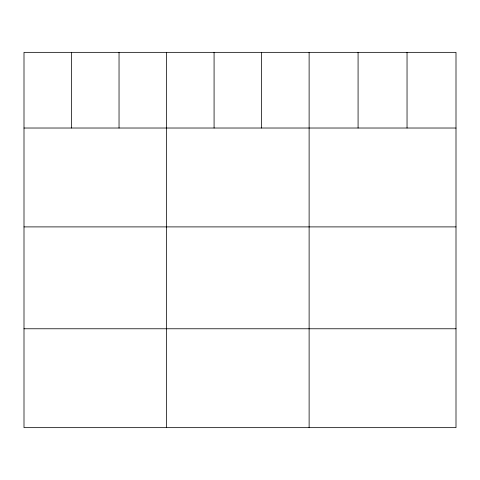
<?xml version="1.0" encoding="UTF-8"?>
<svg xmlns="http://www.w3.org/2000/svg" width="480" height="480" viewBox="0 0 480 480"><rect width="100%" height="100%" fill="white"/><g stroke="black" fill="none" stroke-linecap="round" stroke-linejoin="round"><path stroke-width="0.72" d="M456 128.022L456 427.65L24 427.65L24 52.35L456 52.35L456 128.022L24 128.022M24 226.896L456 226.896M24 328.77L456 328.77M407.04 52.35L407.04 128.022M358.08 52.35L358.08 128.022M309.12 52.35L309.12 427.65M261.6 52.35L261.6 128.022M214.08 52.35L214.08 128.022M166.56 52.35L166.56 427.65M119.04 52.35L119.04 128.022M71.52 52.35L71.52 128.022"/></g></svg>
